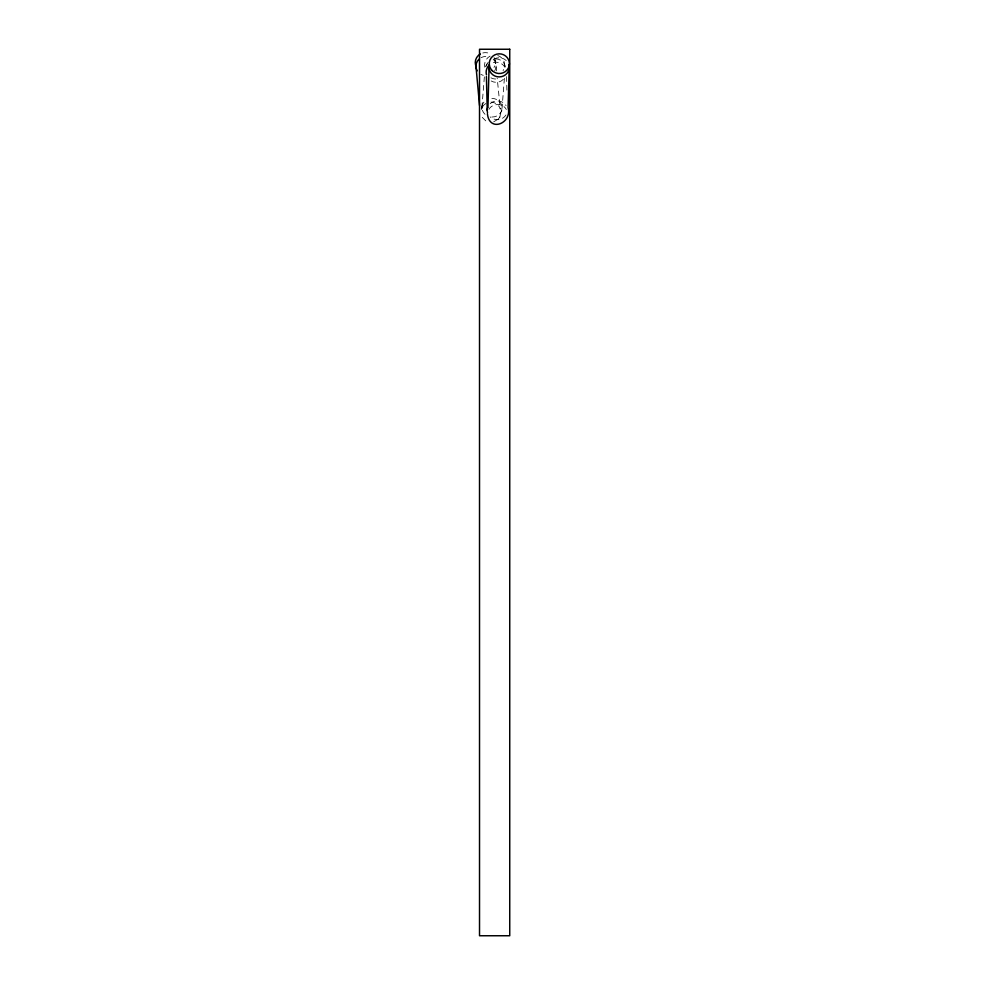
<?xml version="1.0" encoding="UTF-8"?>
<svg xmlns="http://www.w3.org/2000/svg" width="985" height="985" viewBox="0 0 985 985"><rect width="100%" height="100%" fill="white"/><g stroke="black" fill="none" stroke-linecap="round" stroke-linejoin="round"><path stroke-width="0.74" stroke-dasharray="4.92 3.69" d="M484.361 76.867L481.763 109.2L482.268 105.296M504.382 78.332L502.091 107.71L499.74 117.19M501.587 111.711L501.796 110.123M482.084 106.688L481.493 109.286L484.078 104.792L482.49 106.86M485.74 66.512L488.326 62.018M493.633 121.881L498.361 118.976M498.139 119.283L499.961 116.907M488.942 109.397C491.909 103.388 502.855 102.6 506.327 109.483M483.894 105.038L485.974 103.437M490.998 102.095C494.556 101.861 499.727 105.383 500.331 109.175L497.191 78.16M485.753 120.835L482.071 117.153L480.865 114.371M504.997 67.386L504.936 67.239A10.072 10.059 0 0 0 491.17 63.545M495.061 59.962L495.775 63.532M496.083 66.02L496.637 72.09M506.573 76.608L506.906 90.608M497.745 55.529A10.072 10.072 0 0 1 503.076 70.6M484.78 67.202A10.072 10.072 0 0 1 490.062 56.133M495.677 78.997A10.072 10.059 46.7 0 1 490.641 77.643M485.937 66.327A10.072 10.059 46.7 0 1 486.947 63.902M495.652 58.866A10.072 10.059 46.7 0 1 505.724 68.925M491.872 98.389A10.096 9.308 5.6 0 1 502.042 108.916A10.096 9.308 5.6 0 1 489.582 116.71M485.026 114.309A10.096 9.308 5.6 0 1 484.792 101.11M493.226 59.211A10.096 9.604 -7.2 0 1 494.692 70.846M483.303 75.316A10.096 9.604 -7.2 0 1 480.889 74.355M481.111 57.684A10.096 9.604 -7.2 0 1 488.745 56.736M494.076 57.586A10.072 9.862 -11.3 0 1 494.002 67.448M482.798 52.981A10.072 9.862 -11.3 0 1 490.431 53.966M503.323 79.391A10.072 10.059 0 0 1 491.17 80.979M506.007 114.962A10.096 9.345 -1.7 0 1 490.136 116.895M490.21 103.647A10.096 9.345 -1.7 0 1 506.056 105.592M494.064 59.014A10.096 9.591 2.1 0 1 506.216 60.528"/><path stroke-width="1.48" d="M487.957 107.537L489.052 67.325M509.196 67.337L508.1 107.537C512.409 123.137 489.385 132.987 487.403 113.731M475.952 66.02L479.547 105.469M486.418 76.596L487.23 110.271M477.233 70.846A10.096 9.604 -7.2 0 1 478.993 59.211M475.583 65.059A10.072 9.862 -11.3 0 1 480.36 53.966M486.479 74.872A10.072 10.059 0 0 1 489.089 65.145M487.538 112.696A10.096 9.345 -1.7 0 1 487.563 107.845M508.863 64.838A10.096 9.591 2.1 0 1 499.161 76.916A10.096 9.591 2.1 0 1 489.36 64.825M509.737 49.25L479.523 49.25L479.523 935.75L509.737 935.75L509.737 49.25M492.229 70.637A10.072 9.85 3.3 0 0 509.073 66.217A10.072 9.85 3.3 0 0 496.711 54.163A10.072 9.85 3.3 0 0 492.229 70.637"/></g></svg>
